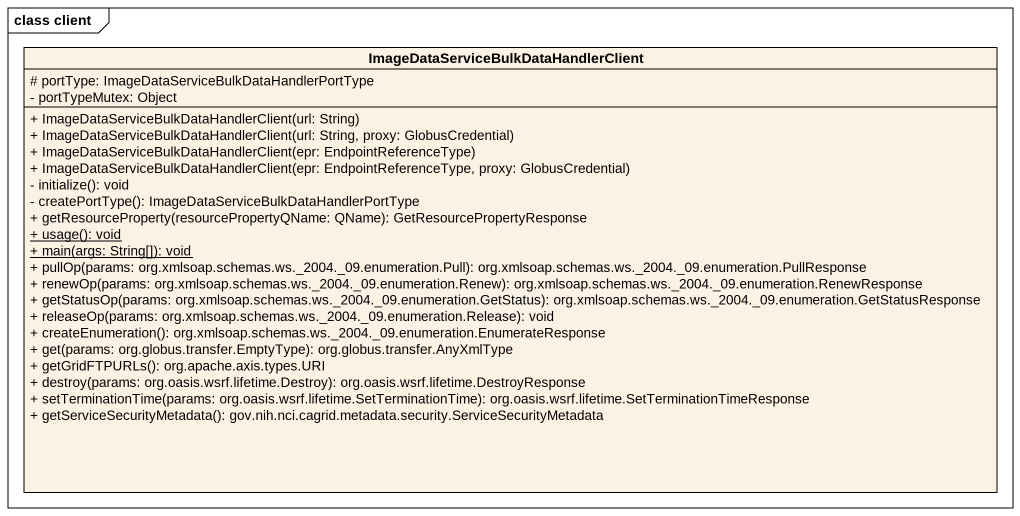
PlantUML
@startuml
mainframe class client
hide circle
hide empty members
skinparam classAttributeIconSize 0
class "ImageDataServiceBulkDataHandlerClient" as ImageDataServiceBulkDataHand {
  # portType: ImageDataServiceBulkDataHandlerPortType
  - portTypeMutex: Object
  + ImageDataServiceBulkDataHandlerClient(url: String)
  + ImageDataServiceBulkDataHandlerClient(url: String, proxy: GlobusCredential)
  + ImageDataServiceBulkDataHandlerClient(epr: EndpointReferenceType)
  + ImageDataServiceBulkDataHandlerClient(epr: EndpointReferenceType, proxy: GlobusCredential)
  - initialize(): void
  - createPortType(): ImageDataServiceBulkDataHandlerPortType
  + getResourceProperty(resourcePropertyQName: QName): GetResourcePropertyResponse
  {static} + usage(): void
  {static} + main(args: String[]): void
  + pullOp(params: org.xmlsoap.schemas.ws._2004._09.enumeration.Pull): org.xmlsoap.schemas.ws._2004._09.enumeration.PullResponse
  + renewOp(params: org.xmlsoap.schemas.ws._2004._09.enumeration.Renew): org.xmlsoap.schemas.ws._2004._09.enumeration.RenewResponse
  + getStatusOp(params: org.xmlsoap.schemas.ws._2004._09.enumeration.GetStatus): org.xmlsoap.schemas.ws._2004._09.enumeration.GetStatusResponse
  + releaseOp(params: org.xmlsoap.schemas.ws._2004._09.enumeration.Release): void
  + createEnumeration(): org.xmlsoap.schemas.ws._2004._09.enumeration.EnumerateResponse
  + get(params: org.globus.transfer.EmptyType): org.globus.transfer.AnyXmlType
  + getGridFTPURLs(): org.apache.axis.types.URI
  + destroy(params: org.oasis.wsrf.lifetime.Destroy): org.oasis.wsrf.lifetime.DestroyResponse
  + setTerminationTime(params: org.oasis.wsrf.lifetime.SetTerminationTime): org.oasis.wsrf.lifetime.SetTerminationTimeResponse
  + getServiceSecurityMetadata(): gov.nih.nci.cagrid.metadata.security.ServiceSecurityMetadata
}
@enduml
